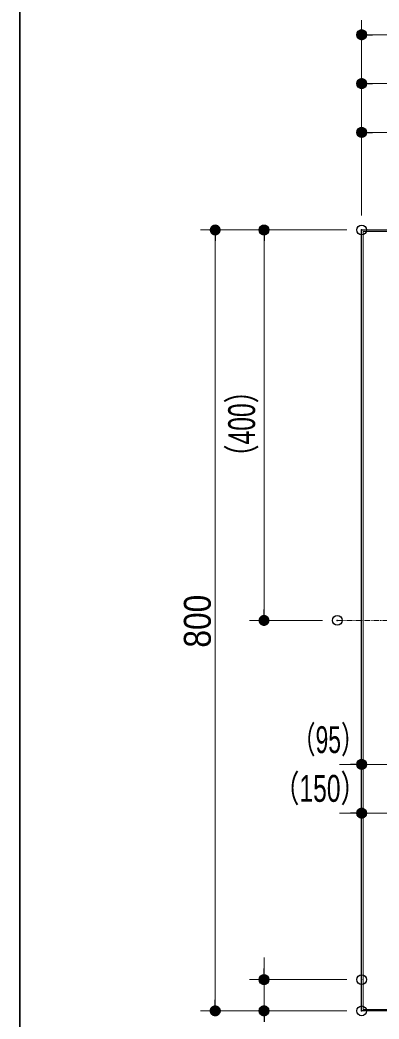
# Model space of a CAD drawing. Units: millimetres, scale not verified. Extents: x -4547 to 4547, y -2284 to 2284.
# Drawn here: x -4341 to -3973, y -1408 to -385 of the extents above; entities that cross this region are included whole.
import ezdxf
from ezdxf.enums import TextEntityAlignment as Align

# ---------------------------------------------------------------- set-up
doc = ezdxf.new("R2010")
doc.units = ezdxf.units.MM
doc.header["$LTSCALE"] = 20
doc.header["$PDMODE"] = 32
doc.header["$PDSIZE"] = 10
doc.linetypes.add('USER3', pattern=[9.172222, 5.997222, -1.058333, 1.058333, -1.058333])
for name, color, linetype, lineweight in [('0-0_1図面枠', 7, 'Continuous', 20), ('0-1_3一般', 7, 'Continuous', 15), ('0-2_2寸法-2', 7, 'Continuous', 15), ('0-3_0', 7, 'Continuous', 25), ('0-5_2寸法-1', 7, 'Continuous', 15)]:
    doc.layers.add(name, color=color, linetype=linetype, lineweight=lineweight)
doc.layers.add('0-4_Defpoints', color=7, linetype='Continuous')
doc.styles.add('ＭＳ Ｐゴシック', font='')
doc.styles.get('ＭＳ Ｐゴシック').set_extended_font_data('MS PGothic')

# ---------------------------------------------------------------- blocks, each defined once
blk = doc.blocks.new('グループ-33')
at = {"layer": '0-1_3一般', "linetype": 'USER3'}
blk.add_line((-16500, -20000), (-53500, -20000), dxfattribs=at)
at = {"layer": '0-1_3一般', "lineweight": 30}
blk.add_lwpolyline([(-53000, -12000), (-17000, -12000), (-17000, -28000), (-53000, -28000)], close=True, dxfattribs=at)
at = {"layer": '0-1_3一般'}
blk.add_lwpolyline([(-52970, -12030), (-17030, -12030), (-17030, -27970), (-52970, -27970)], close=True, dxfattribs=at)
blk = doc.blocks.new('_Dot')
at = {"layer": '0-3_0'}
blk.add_line((-10, 0), (-20, 0), dxfattribs=at)
for points in [[(0, 0), (-10, 0), (-9.92, 1.25)], [(0, 0), (-9.92, -1.25), (-10, 0)], [(0, 0), (-9.92, 1.25), (-9.69, 2.49)], [(0, 0), (-9.69, -2.49), (-9.92, -1.25)], [(0, 0), (-9.69, 2.49), (-9.3, 3.68)], [(0, 0), (-9.3, -3.68), (-9.69, -2.49)], [(0, 0), (-9.3, 3.68), (-8.76, 4.82)], [(0, 0), (-8.76, -4.82), (-9.3, -3.68)], [(0, 0), (-8.76, 4.82), (-8.09, 5.88)], [(0, 0), (-8.09, -5.88), (-8.76, -4.82)], [(0, 0), (-8.09, 5.88), (-7.29, 6.85)], [(0, 0), (-7.29, -6.85), (-8.09, -5.88)], [(0, 0), (-7.29, 6.85), (-6.37, 7.71)], [(0, 0), (-6.37, -7.71), (-7.29, -6.85)], [(0, 0), (-6.37, 7.71), (-5.36, 8.44)], [(0, 0), (-5.36, -8.44), (-6.37, -7.71)], [(0, 0), (-5.36, 8.44), (-4.26, 9.05)], [(0, 0), (-4.26, -9.05), (-5.36, -8.44)], [(0, 0), (-4.26, 9.05), (-3.09, 9.51)], [(0, 0), (-3.09, -9.51), (-4.26, -9.05)], [(0, 0), (-3.09, 9.51), (-1.87, 9.82)], [(0, 0), (-1.87, -9.82), (-3.09, -9.51)], [(0, 0), (-1.87, 9.82), (-0.63, 9.98)], [(0, 0), (-0.63, -9.98), (-1.87, -9.82)], [(0, 0), (-0.63, 9.98), (0.63, 9.98)], [(0, 0), (0.63, -9.98), (-0.63, -9.98)], [(0, 0), (0.63, 9.98), (1.87, 9.82)], [(0, 0), (1.87, 9.82), (3.09, 9.51)], [(0, 0), (3.09, 9.51), (4.26, 9.05)], [(0, 0), (4.26, 9.05), (5.36, 8.44)], [(0, 0), (5.36, 8.44), (6.37, 7.71)], [(0, 0), (6.37, 7.71), (7.29, 6.85)], [(0, 0), (7.29, 6.85), (8.09, 5.88)], [(0, 0), (8.09, 5.88), (8.76, 4.82)], [(0, 0), (8.76, 4.82), (9.3, 3.68)], [(0, 0), (9.3, 3.68), (9.69, 2.49)], [(0, 0), (9.69, 2.49), (9.92, 1.25)], [(0, 0), (9.92, 1.25), (10, 0)], [(0, 0), (1.87, -9.82), (0.63, -9.98)], [(0, 0), (3.09, -9.51), (1.87, -9.82)], [(0, 0), (4.26, -9.05), (3.09, -9.51)], [(0, 0), (5.36, -8.44), (4.26, -9.05)], [(0, 0), (6.37, -7.71), (5.36, -8.44)], [(0, 0), (7.29, -6.85), (6.37, -7.71)], [(0, 0), (8.09, -5.88), (7.29, -6.85)], [(0, 0), (8.76, -4.82), (8.09, -5.88)], [(0, 0), (9.3, -3.68), (8.76, -4.82)], [(0, 0), (9.69, -2.49), (9.3, -3.68)], [(0, 0), (9.92, -1.25), (9.69, -2.49)], [(0, 0), (10, 0), (9.92, -1.25)]]:
    blk.add_solid(points, dxfattribs=at)
blk = doc.blocks.new('グループ-2')
at = {"layer": '0-0_1図面枠', "lineweight": 35}
blk.add_lwpolyline([(-60000, 41550), (60000, 41550), (60000, -41550), (-60000, -41550)], close=True, dxfattribs=at)

msp = doc.modelspace()

# ---------------------------------------------------------------- linework, layer by layer
at = {"layer": '0-2_2寸法-2'}
for p, q in [((-3990.63, -1132.5), (-3990.43, -1132.5)), ((-4001.88, -1147.5), (-4013.14, -1147.5)), ((-3990.63, -1147.5), (-3895.63, -1147.5)), ((-3990.63, -1182.5), (-3990.43, -1182.5)), ((-4001.88, -1197.5), (-4013.14, -1197.5)), ((-3990.63, -1197.5), (-3840.63, -1197.5)), ((-4090.63, -1356.74), (-4090.63, -1345.49)), ((-4005.63, -1368), (-4105.63, -1368)), ((-4090.63, -1400), (-4090.63, -1368)), ((-4005.63, -1400), (-4105.63, -1400))]:
    msp.add_line(p, q, dxfattribs=at)
at = {"layer": '0-4_Defpoints'}
for p in [(-3990.63, -400), (-3990.63, -450), (-3990.63, -500), (-4090.63, -600), (-3990.63, -600), (-4015.63, -1000), (-3990.63, -1147.5), (-3990.63, -1197.5), (-4090.63, -1368), (-3990.63, -1368), (-4140.63, -1400), (-4090.63, -1400), (-3990.63, -1400)]:
    msp.add_point(p, dxfattribs=at)
at = {"layer": '0-5_2寸法-1'}
for p, q in [((-3990.63, -435), (-3990.63, -385)), ((-2201.88, -400), (-3979.37, -400)), ((-3990.63, -485), (-3990.63, -435)), ((-3979.37, -450), (-3876.88, -450)), ((-3990.63, -585), (-3990.63, -485)), ((-3901.88, -500), (-3979.37, -500)), ((-4105.63, -600), (-4155.63, -600)), ((-4005.63, -600), (-4105.63, -600)), ((-4140.63, -611.26), (-4140.63, -1388.74)), ((-4090.63, -988.74), (-4090.63, -611.26)), ((-4030.63, -1000), (-4105.63, -1000)), ((-4105.63, -1400), (-4155.63, -1400))]:
    msp.add_line(p, q, dxfattribs=at)

# ---------------------------------------------------------------- block references
at = {"layer": '0-0_1図面枠', "xscale": 0.05, "yscale": 0.05}
msp.add_blockref('グループ-2', (-1340.63, 0), dxfattribs=at)
at = {"layer": '0-1_3一般', "xscale": 0.05, "yscale": 0.05}
msp.add_blockref('グループ-33', (-1340.63, 0), dxfattribs=at)
at = {"layer": '0-2_2寸法-2', "xscale": 0.5627563, "yscale": 0.5627563}
for p in [(-3990.63, -1147.5), (-3990.63, -1197.5)]:
    msp.add_blockref('_Dot', p, dxfattribs=at)
for p, rotation in [((-4090.63, -1368), 270), ((-4090.63, -1400), 90)]:
    msp.add_blockref('_Dot', p, dxfattribs=dict(at, rotation=rotation))
at = {"layer": '0-5_2寸法-1', "xscale": 0.5627563, "yscale": 0.5627563}
for p, rotation in [((-3990.63, -400), 180), ((-3990.63, -450), 180), ((-3990.63, -500), 180), ((-4140.63, -600), 90), ((-4090.63, -600), 90), ((-4090.63, -1000), 270), ((-4140.63, -1400), 270)]:
    msp.add_blockref('_Dot', p, dxfattribs=dict(at, rotation=rotation))

# ---------------------------------------------------------------- texts
at = {"layer": '0-2_2寸法-2', "style": 'ＭＳ Ｐゴシック'}
for s, height, width, p in [('（95）', 27.51, 0.65, (-4062.2, -1144.13)), ('（150）', 27.57, 0.7, (-4080.68, -1194.13))]:
    msp.add_text(s, height=height, dxfattribs=dict(at, width=width)).set_placement(p, align=Align.BOTTOM_LEFT)
at = {"layer": '0-5_2寸法-1', "style": 'ＭＳ Ｐゴシック'}
for s, width, p in [('（400）', 0.7, (-4091.51, -846.03)), ('800', 0.9, (-4136.91, -1027.88))]:
    msp.add_text(s, height=27.57, rotation=90, dxfattribs=dict(at, width=width)).set_placement(p, align=Align.BOTTOM_LEFT)

doc.saveas('drawing.dxf')
